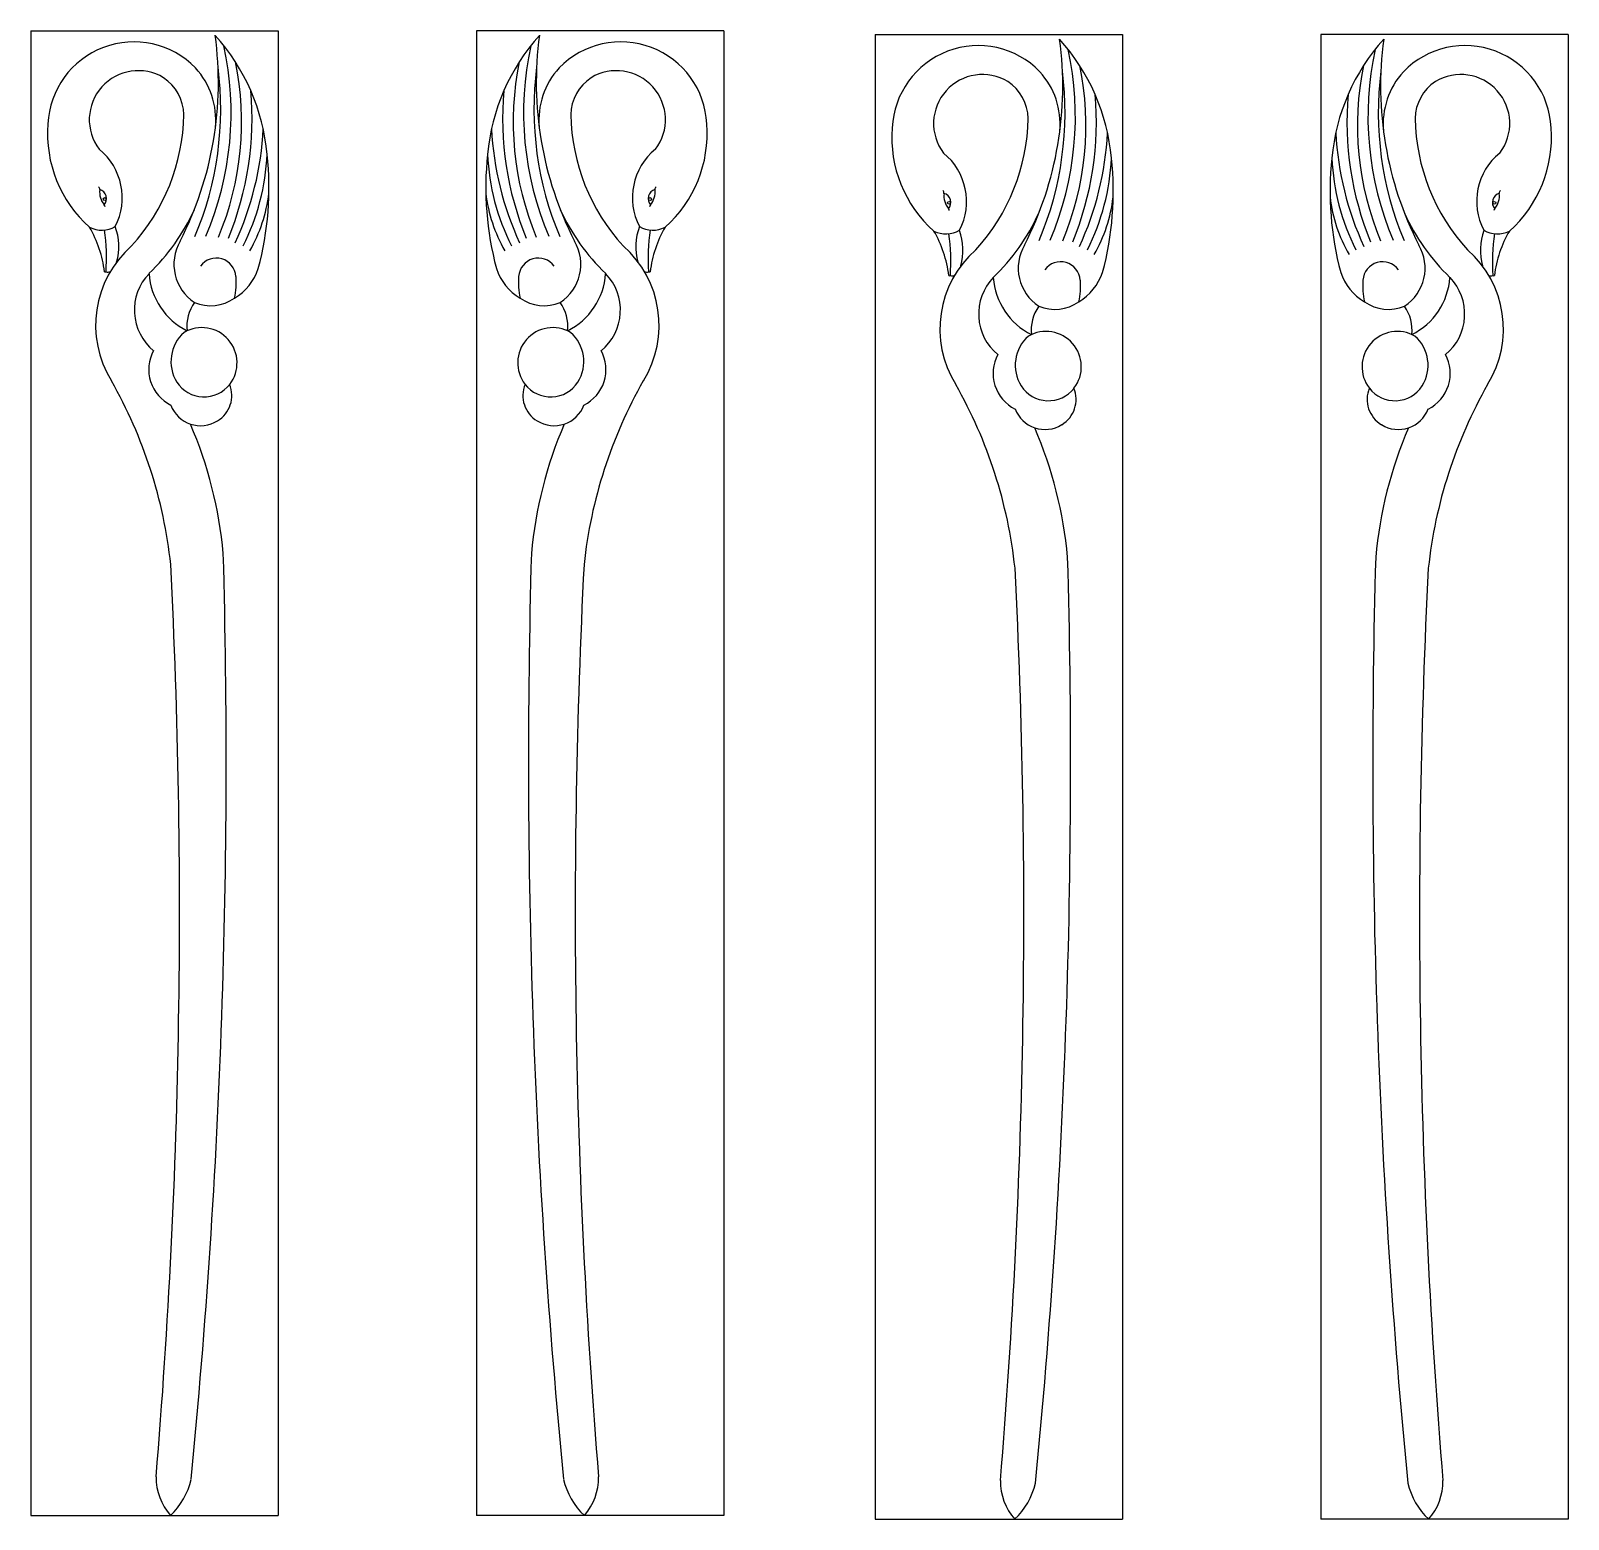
# Model space of a CAD drawing. Header units: millimetres. Extents: x 2012 to 2198, y 2336 to 2516.
import ezdxf

# ---------------------------------------------------------------- set-up
doc = ezdxf.new("R2010")
doc.units = ezdxf.units.MM

msp = doc.modelspace()

# ---------------------------------------------------------------- linework, layer by layer
for p, q in [((2011.83, 2516.41), (2011.83, 2336.41)), ((2011.83, 2516.41), (2041.83, 2516.41)), ((2041.83, 2516.41), (2041.83, 2336.41)), ((2095.85, 2516.41), (2065.85, 2516.41)), ((2065.85, 2516.41), (2065.85, 2336.41)), ((2095.85, 2516.41), (2095.85, 2336.41)), ((2114.17, 2515.95), (2114.17, 2335.95)), ((2114.17, 2515.95), (2144.17, 2515.95)), ((2144.17, 2515.95), (2144.17, 2335.95)), ((2198.19, 2515.95), (2168.19, 2515.95)), ((2168.19, 2515.95), (2168.19, 2335.95)), ((2198.19, 2515.95), (2198.19, 2335.95)), ((2011.83, 2336.41), (2041.83, 2336.41)), ((2095.85, 2336.41), (2065.85, 2336.41)), ((2114.17, 2335.95), (2144.17, 2335.95)), ((2198.19, 2335.95), (2168.19, 2335.95))]:
    msp.add_line(p, q)
for centre in [(2020.79, 2496), (2086.89, 2496), (2123.13, 2495.55), (2189.23, 2495.55)]:
    msp.add_circle(centre, 0.177)
for centre, radius, start, end in [((2024.33, 2504.64), 10.43, 44.1925, 177.4213), ((1992.32, 2510.15), 42.25, 332.889, 7.7626), ((1997.79, 2506.49), 38.32, 336.9591, 12.223), ((2015.72, 2499.22), 24.85, 5.0879, 42.0115), ((2091.95, 2499.22), 24.85, 137.9885, 174.9121), ((2109.88, 2506.49), 38.32, 167.777, 203.0409), ((2115.35, 2510.15), 42.25, 172.2374, 207.111), ((2083.35, 2504.64), 10.43, 2.5787, 135.8075), ((2126.67, 2504.18), 10.43, 44.1925, 177.4213), ((2094.67, 2509.69), 42.25, 332.889, 7.7626), ((2100.13, 2506.03), 38.32, 336.9591, 12.223), ((2118.06, 2498.76), 24.85, 5.0879, 42.0115), ((2194.29, 2498.76), 24.85, 137.9885, 174.9121), ((2212.23, 2506.03), 38.32, 167.777, 203.0409), ((2217.69, 2509.69), 42.25, 172.2374, 207.111), ((2185.69, 2504.18), 10.43, 2.5787, 135.8075), ((2001.16, 2505.37), 36.22, 337.3217, 11.5867), ((2106.52, 2505.37), 36.22, 168.4133, 202.6783), ((2024.86, 2505.63), 5.94, 58.8819, 217.183), ((2024.89, 2506.13), 5.5, 1.2256, 56.5429), ((1994.85, 2506.95), 40, 337.2107, 7.2373), ((2024.76, 2505.53), 9.5, 355.0552, 42.1532), ((2112.82, 2506.95), 40, 172.7627, 202.7893), ((2082.91, 2505.53), 9.5, 137.8468, 184.9448), ((2082.78, 2506.13), 5.5, 123.4571, 178.7744), ((2082.82, 2505.63), 5.94, 322.817, 121.1181), ((2127.2, 2505.17), 5.94, 58.8819, 217.183), ((2097.19, 2506.49), 40, 337.2107, 7.2373), ((2127.1, 2505.07), 9.5, 355.0552, 42.1532), ((2103.5, 2504.91), 36.22, 337.3217, 11.5867), ((2208.86, 2504.91), 36.22, 168.4133, 202.6783), ((2215.16, 2506.49), 40, 172.7627, 202.7893), ((2185.25, 2505.07), 9.5, 137.8468, 184.9448), ((2185.16, 2505.17), 5.94, 322.817, 121.1181), ((2000.43, 2505.79), 38.22, 337.6642, 5.0468), ((2107.24, 2505.79), 38.22, 174.9532, 202.3358), ((2127.23, 2505.67), 5.5, 1.2256, 56.5429), ((2102.77, 2505.33), 38.22, 337.6642, 5.0468), ((2209.58, 2505.33), 38.22, 174.9532, 202.3358), ((2185.12, 2505.67), 5.5, 123.4571, 178.7744), ((2028.97, 2503.91), 15.11, 175.4475, 228.5084), ((2006.12, 2506.69), 24.27, 317.6061, 358.9621), ((2101.55, 2506.69), 24.27, 181.0379, 222.3939), ((2078.7, 2503.91), 15.11, 311.4916, 4.5525), ((2108.46, 2506.23), 24.27, 317.6061, 358.9621), ((2203.89, 2506.23), 24.27, 181.0379, 222.3939), ((2002.68, 2506.42), 37.38, 335.1468, 357.0698), ((2105, 2506.42), 37.38, 182.9302, 204.8532), ((2131.31, 2503.45), 15.11, 175.4475, 228.5084), ((2105.02, 2505.96), 37.38, 335.1468, 357.0698), ((2207.34, 2505.96), 37.38, 182.9302, 204.8532), ((2181.04, 2503.45), 15.11, 311.4916, 4.5525), ((2015.34, 2496.16), 7.58, 332.5807, 50.8699), ((2013.33, 2502.61), 27.17, 333.131, 357.5056), ((2002.93, 2497.38), 37.77, 344.9579, 6.153), ((2104.75, 2497.38), 37.77, 173.847, 195.0421), ((2094.34, 2502.61), 27.17, 182.4944, 206.869), ((2092.33, 2496.16), 7.58, 129.1301, 207.4193), ((2117.68, 2495.71), 7.58, 332.5807, 50.8699), ((2194.67, 2495.71), 7.58, 129.1301, 207.4193), ((2115.67, 2502.15), 27.17, 333.131, 357.5056), ((2105.27, 2496.92), 37.77, 344.9579, 6.153), ((2207.09, 2496.92), 37.77, 173.847, 195.0421), ((2196.68, 2502.15), 27.17, 182.4944, 206.869), ((2019.8, 2497.19), 0.383, 353.5768, 50.8337), ((2087.87, 2497.19), 0.383, 129.1663, 186.4232), ((2022.61, 2496.87), 2.44, 173.3522, 219.9166), ((2019.86, 2496.05), 1.15, 319.3716, 73.8972), ((2022.6, 2498.82), 18.21, 330.1252, 353.3146), ((2085.07, 2498.82), 18.21, 186.6854, 209.8748), ((2087.81, 2496.05), 1.15, 106.1028, 220.6284), ((2085.07, 2496.87), 2.44, 320.0834, 6.6478), ((2122.14, 2496.73), 0.383, 353.5768, 50.8337), ((2124.95, 2496.41), 2.44, 173.3522, 219.9166), ((2122.2, 2495.59), 1.15, 319.3716, 73.8972), ((2124.94, 2498.36), 18.21, 330.1252, 353.3146), ((2187.41, 2498.36), 18.21, 186.6854, 209.8748), ((2190.15, 2495.59), 1.15, 106.1028, 220.6284), ((2187.41, 2496.41), 2.44, 320.0834, 6.6478), ((2190.21, 2496.73), 0.383, 129.1663, 186.4232), ((2020.52, 2495.08), 0.308, 0.0097, 46.2131), ((2008.72, 2505.13), 25.18, 313.8242, 335.6805), ((2098.95, 2505.13), 25.18, 204.3195, 226.1758), ((2087.15, 2495.08), 0.308, 133.7869, 179.9903), ((2122.86, 2494.62), 0.308, 0.0097, 46.2131), ((2111.06, 2504.67), 25.18, 313.8242, 335.6805), ((2201.29, 2504.67), 25.18, 204.3195, 226.1758), ((2189.49, 2494.62), 0.308, 133.7869, 179.9903), ((2020.44, 2495.51), 3.27, 243.2176, 299.9155), ((2006.64, 2485.47), 14.23, 6.9883, 30.0404), ((1996.82, 2488.88), 24.19, 355.9807, 8.0107), ((2015.23, 2490.25), 7.26, 344.8884, 19.5009), ((2092.44, 2490.25), 7.26, 160.4991, 195.1116), ((2087.24, 2495.51), 3.27, 240.0845, 296.7824), ((2110.85, 2488.88), 24.19, 171.9893, 184.0193), ((2101.03, 2485.47), 14.23, 149.9596, 173.0117), ((2122.78, 2495.05), 3.27, 243.2176, 299.9155), ((2108.98, 2485.01), 14.23, 6.9883, 30.0404), ((2099.16, 2488.43), 24.19, 355.9807, 8.0107), ((2117.57, 2489.79), 7.26, 344.8884, 19.5009), ((2194.79, 2489.79), 7.26, 160.4991, 195.1116), ((2189.58, 2495.05), 3.27, 240.0845, 296.7824), ((2213.19, 2488.43), 24.19, 171.9893, 184.0193), ((2203.37, 2485.01), 14.23, 149.9596, 173.0117), ((2032.49, 2480.7), 12.8, 131.2605, 211.7109), ((2034.71, 2488.1), 5.53, 149.647, 236.7211), ((2072.97, 2488.1), 5.53, 303.2789, 30.353), ((2075.19, 2480.7), 12.8, 328.2891, 48.7395), ((2134.83, 2480.24), 12.8, 131.2605, 211.7109), ((2137.05, 2487.64), 5.53, 149.647, 236.7211), ((2175.31, 2487.64), 5.53, 303.2789, 30.353), ((2177.53, 2480.24), 12.8, 328.2891, 48.7395), ((2034.32, 2486.46), 2.39, 4.2276, 143.4471), ((2073.35, 2486.46), 2.39, 36.5529, 175.7724), ((2136.66, 2486.01), 2.39, 4.2276, 143.4471), ((2175.69, 2486.01), 2.39, 36.5529, 175.7724), ((2020.87, 2487.37), 0.202, 240.5758, 294.8549), ((2021.18, 2487.7), 0.561, 245.6628, 301.7409), ((2030.75, 2482.54), 6.37, 136.0988, 230.5179), ((2034.54, 2487.55), 8.4, 184.0423, 243.4404), ((2033.2, 2489.61), 6.52, 300.6191, 341.8276), ((2027.46, 2485.95), 9.28, 347.828, 4.2429), ((2074.47, 2489.61), 6.52, 198.1724, 239.3809), ((2080.22, 2485.95), 9.28, 175.7571, 192.172), ((2073.13, 2487.55), 8.4, 296.5596, 355.9577), ((2076.93, 2482.54), 6.37, 309.4821, 43.9012), ((2086.49, 2487.7), 0.561, 238.2591, 294.3372), ((2086.81, 2487.37), 0.202, 245.1451, 299.4242), ((2123.21, 2486.91), 0.202, 240.5758, 294.8549), ((2123.52, 2487.24), 0.561, 245.6628, 301.7409), ((2133.09, 2482.08), 6.37, 136.0988, 230.5179), ((2136.88, 2487.09), 8.4, 184.0423, 243.4404), ((2135.54, 2489.15), 6.52, 300.6191, 341.8276), ((2129.8, 2485.5), 9.28, 347.828, 4.2429), ((2176.81, 2489.15), 6.52, 198.1724, 239.3809), ((2182.56, 2485.5), 9.28, 175.7571, 192.172), ((2175.47, 2487.09), 8.4, 296.5596, 355.9577), ((2179.27, 2482.08), 6.37, 309.4821, 43.9012), ((2188.83, 2487.24), 0.561, 238.2591, 294.3372), ((2189.15, 2486.91), 0.202, 245.1451, 299.4242), ((2035.63, 2480.62), 4.88, 144.227, 186.9107), ((2033.62, 2488.18), 5.1, 247.5139, 304.7644), ((2074.05, 2488.18), 5.1, 235.2356, 292.4861), ((2072.04, 2480.62), 4.88, 353.0893, 35.773), ((2137.97, 2480.16), 4.88, 144.227, 186.9107), ((2135.96, 2487.73), 5.1, 247.5139, 304.7644), ((2176.4, 2487.73), 5.1, 235.2356, 292.4861), ((2174.38, 2480.16), 4.88, 353.0893, 35.773), ((2033.54, 2476.3), 4.72, 131.3945, 211.792), ((2032.56, 2476.15), 4.27, 322.3283, 120.103), ((2075.12, 2476.15), 4.27, 59.897, 217.6717), ((2074.14, 2476.3), 4.72, 328.208, 48.6055), ((2135.88, 2475.85), 4.72, 131.3945, 211.792), ((2134.9, 2475.69), 4.27, 322.3283, 120.103), ((2177.46, 2475.69), 4.27, 59.897, 217.6717), ((2176.48, 2475.85), 4.72, 328.208, 48.6055), ((2030.98, 2475.35), 4.85, 151.9563, 243.3915), ((2076.7, 2475.35), 4.85, 296.6085, 28.0437), ((2133.32, 2474.89), 4.85, 151.9563, 243.3915), ((2179.04, 2474.89), 4.85, 296.6085, 28.0437), ((1971.63, 2445.56), 57.49, 6.1332, 29.622), ((2032.83, 2475.96), 3.94, 212.9566, 322.1501), ((2032.62, 2472.19), 3.58, 300.7243, 22.2137), ((2075.05, 2472.19), 3.58, 157.7863, 239.2757), ((2074.85, 2475.96), 3.94, 217.8499, 327.0434), ((2136.05, 2445.56), 57.49, 150.378, 173.8668), ((2073.97, 2445.1), 57.49, 6.1332, 29.622), ((2135.17, 2475.5), 3.94, 212.9566, 322.1501), ((2134.96, 2471.73), 3.58, 300.7243, 22.2137), ((2177.39, 2471.73), 3.58, 157.7863, 239.2757), ((2177.19, 2475.5), 3.94, 217.8499, 327.0434), ((2238.39, 2445.1), 57.49, 150.378, 173.8668), ((2032.41, 2472.38), 3.85, 200.6375, 302.0592), ((2075.27, 2472.38), 3.85, 237.9408, 339.3625), ((2134.75, 2471.92), 3.85, 200.6375, 302.0592), ((2177.61, 2471.92), 3.85, 237.9408, 339.3625), ((1984.4, 2448.47), 50.97, 5.158, 23.4136), ((2123.27, 2448.47), 50.97, 156.5864, 174.842), ((2086.74, 2448.01), 50.97, 5.158, 23.4136), ((2225.61, 2448.01), 50.97, 156.5864, 174.842), ((1144.96, 2427.8), 890.56, 354.39376, 1.62535), ((2962.71, 2427.8), 890.56, 178.37465, 185.60624), ((1247.31, 2427.34), 890.56, 354.39376, 1.62535), ((3065.05, 2427.34), 890.56, 178.37465, 185.60624), ((1200.61, 2409.63), 829.25, 355.25941, 2.90812), ((2907.07, 2409.63), 829.25, 177.09188, 184.74059), ((1302.95, 2409.17), 829.25, 355.25941, 2.90812), ((3009.41, 2409.17), 829.25, 177.09188, 184.74059), ((2033.99, 2341.01), 6.97, 179.2796, 221.2531), ((2022.81, 2342.74), 8.68, 313.1621, 347.0327), ((2084.87, 2342.74), 8.68, 192.9673, 226.8379), ((2073.69, 2341.01), 6.97, 318.7469, 0.7204), ((2136.33, 2340.55), 6.97, 179.2796, 221.2531), ((2125.15, 2342.28), 8.68, 313.1621, 347.0327), ((2187.21, 2342.28), 8.68, 192.9673, 226.8379), ((2176.03, 2340.55), 6.97, 318.7469, 0.7204)]:
    msp.add_arc(centre, radius, start, end)

doc.saveas('drawing.dxf')
